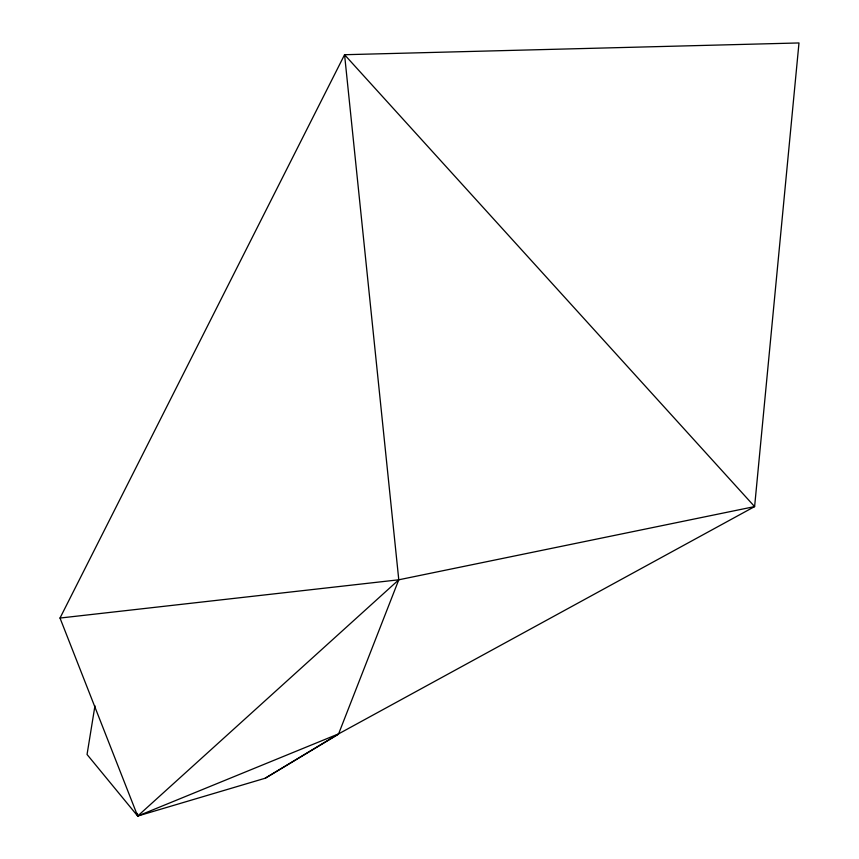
<?xml version="1.0" encoding="UTF-8"?>
<svg xmlns="http://www.w3.org/2000/svg" width="859" height="859" viewBox="0 0 859 859"><rect width="100%" height="100%" fill="white"/><g stroke="black" fill="none" stroke-linecap="round" stroke-linejoin="round"><path stroke-width="1.29" d="M94.952 705.819L87.049 754.481L137.676 816.05L265.227 778.222L338.027 734.499M60.012 618.051L398.78 579.793L754.61 506.595L344.566 54.718L60.012 618.051L137.676 816.05L338.607 733.865L754.61 506.595L798.988 42.95L344.566 54.718L398.78 579.793L338.607 733.865L265.227 778.222M398.78 579.793L137.676 816.05L137.419 813.398"/></g></svg>
